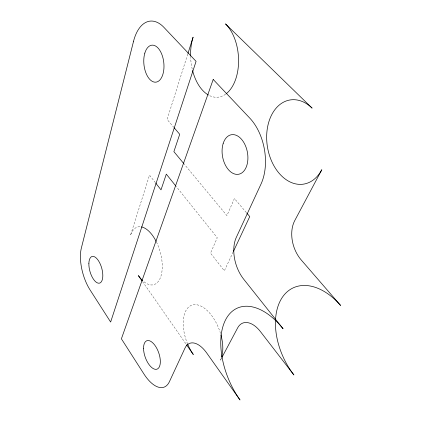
<?xml version="1.0" encoding="UTF-8"?>
<svg xmlns="http://www.w3.org/2000/svg" width="421" height="421" viewBox="0 0 421 421"><rect width="100%" height="100%" fill="white"/><g stroke="black" fill="none" stroke-linecap="round" stroke-linejoin="round"><path stroke-width="0.32" stroke-dasharray="2.1 1.58" d="M187.777 54.009L167.1 119.469L173.831 127.379M233.181 251.942L224.34 270.808L210.526 253.153L217.262 237.754L176.167 186.445M221.404 358.418L220.172 360.729A32.538 17.345 69.7 0 0 221.478 357.608M246.348 212.563L234.413 198.538L226.935 215.641L184.324 164.232M155.46 182.751L149.513 175.147L130.463 235.444A29.949 15.035 74.3 0 1 140.835 226.803M142.498 281.512L186.208 344.304M156.459 242.033A29.949 15.035 74.3 0 1 160.754 276.744A29.949 15.035 74.3 0 1 143.129 281.06M187.661 344.125A32.538 17.345 69.7 0 1 192.102 305.093A32.538 17.345 69.7 0 1 220.557 333.6M225.619 94.178A39.706 23.886 85.7 0 1 208.974 95.325M192.255 69.249A39.706 23.886 85.7 0 1 190.634 57.382"/><path stroke-width="0.63" d="M187.976 53.388L193.097 37.18A39.706 23.886 85.7 0 0 190.592 56.177M233.46 251.353L249.758 216.568L246.774 213.063M222.02 357.266L237.681 327.838A25.339 14.656 67.5 0 1 260.399 331.548L293.905 374.953A59.85 38.569 64.6 0 1 282.28 297.415A59.85 38.569 64.6 0 1 340.578 305.441L301.278 260.025A29.381 20.44 71.7 0 1 294.784 220.525L321.807 169.742A42.626 29.828 80.9 0 1 280.412 174.72A42.626 29.828 80.9 0 1 271.145 115.875A42.626 29.828 80.9 0 1 312.108 108.123L225.503 23.902A39.706 23.886 85.7 0 1 238.581 60.203A39.706 23.886 85.7 0 1 226.145 93.783M174.252 127.873L179.72 134.299L173.884 151.634L183.909 163.727M175.757 185.929L166.306 174.131L161.006 189.845L155.854 183.256M142.124 280.975L138.393 275.608A29.949 15.035 74.3 0 0 142.682 280.649M186.582 344.841L193.307 354.503A32.538 17.345 69.7 0 1 187.661 344.125M208.411 95.02A39.706 23.886 85.7 0 1 192.56 70.502M141.398 226.893A29.949 15.035 74.3 0 1 156.175 241.454M220.914 334.858A32.538 17.345 69.7 0 1 221.656 357.034M133.552 41.242L81.369 248.001A31.401 13.867 74.3 0 0 90.078 289.948L110.639 322.033L196.07 61.355L163.927 27.381A42.211 22.645 83.9 0 0 133.552 41.242M213.2 79.458L121.395 338.816L143.94 373.99A34.248 16.114 70.4 0 0 169.426 381.663L184.972 348.12A26.807 13.756 68.5 0 1 206.69 352.956L240.007 399.95A63.776 36.759 66.2 0 1 226.666 317.887A63.776 36.759 66.2 0 1 283.075 328.769L243.754 279.281A31.396 19.582 72.2 0 1 236.344 237.286L261.004 184.082A45.6 28.649 79.6 0 0 249.806 118.148L213.2 79.458M143.561 348.662A15.098 7.099 70.4 0 0 156.386 369.317A15.098 7.099 70.4 0 0 155.907 346.825A15.098 7.099 70.4 0 0 143.561 348.662M223.162 143.514A20.092 12.609 79.6 0 0 236.391 174.357A20.092 12.609 79.6 0 0 245.417 145.624A20.092 12.609 79.6 0 0 223.162 143.514M144.824 53.135A18.603 9.972 83.8 0 0 154.481 82.132A18.603 9.972 83.8 0 0 162.311 55.725A18.603 9.972 83.8 0 0 144.824 53.135M88.873 263.483A13.846 6.11 74.3 0 0 99.046 283.212A13.846 6.11 74.3 0 0 99.593 262.667A13.846 6.11 74.3 0 0 88.873 263.483"/></g></svg>
